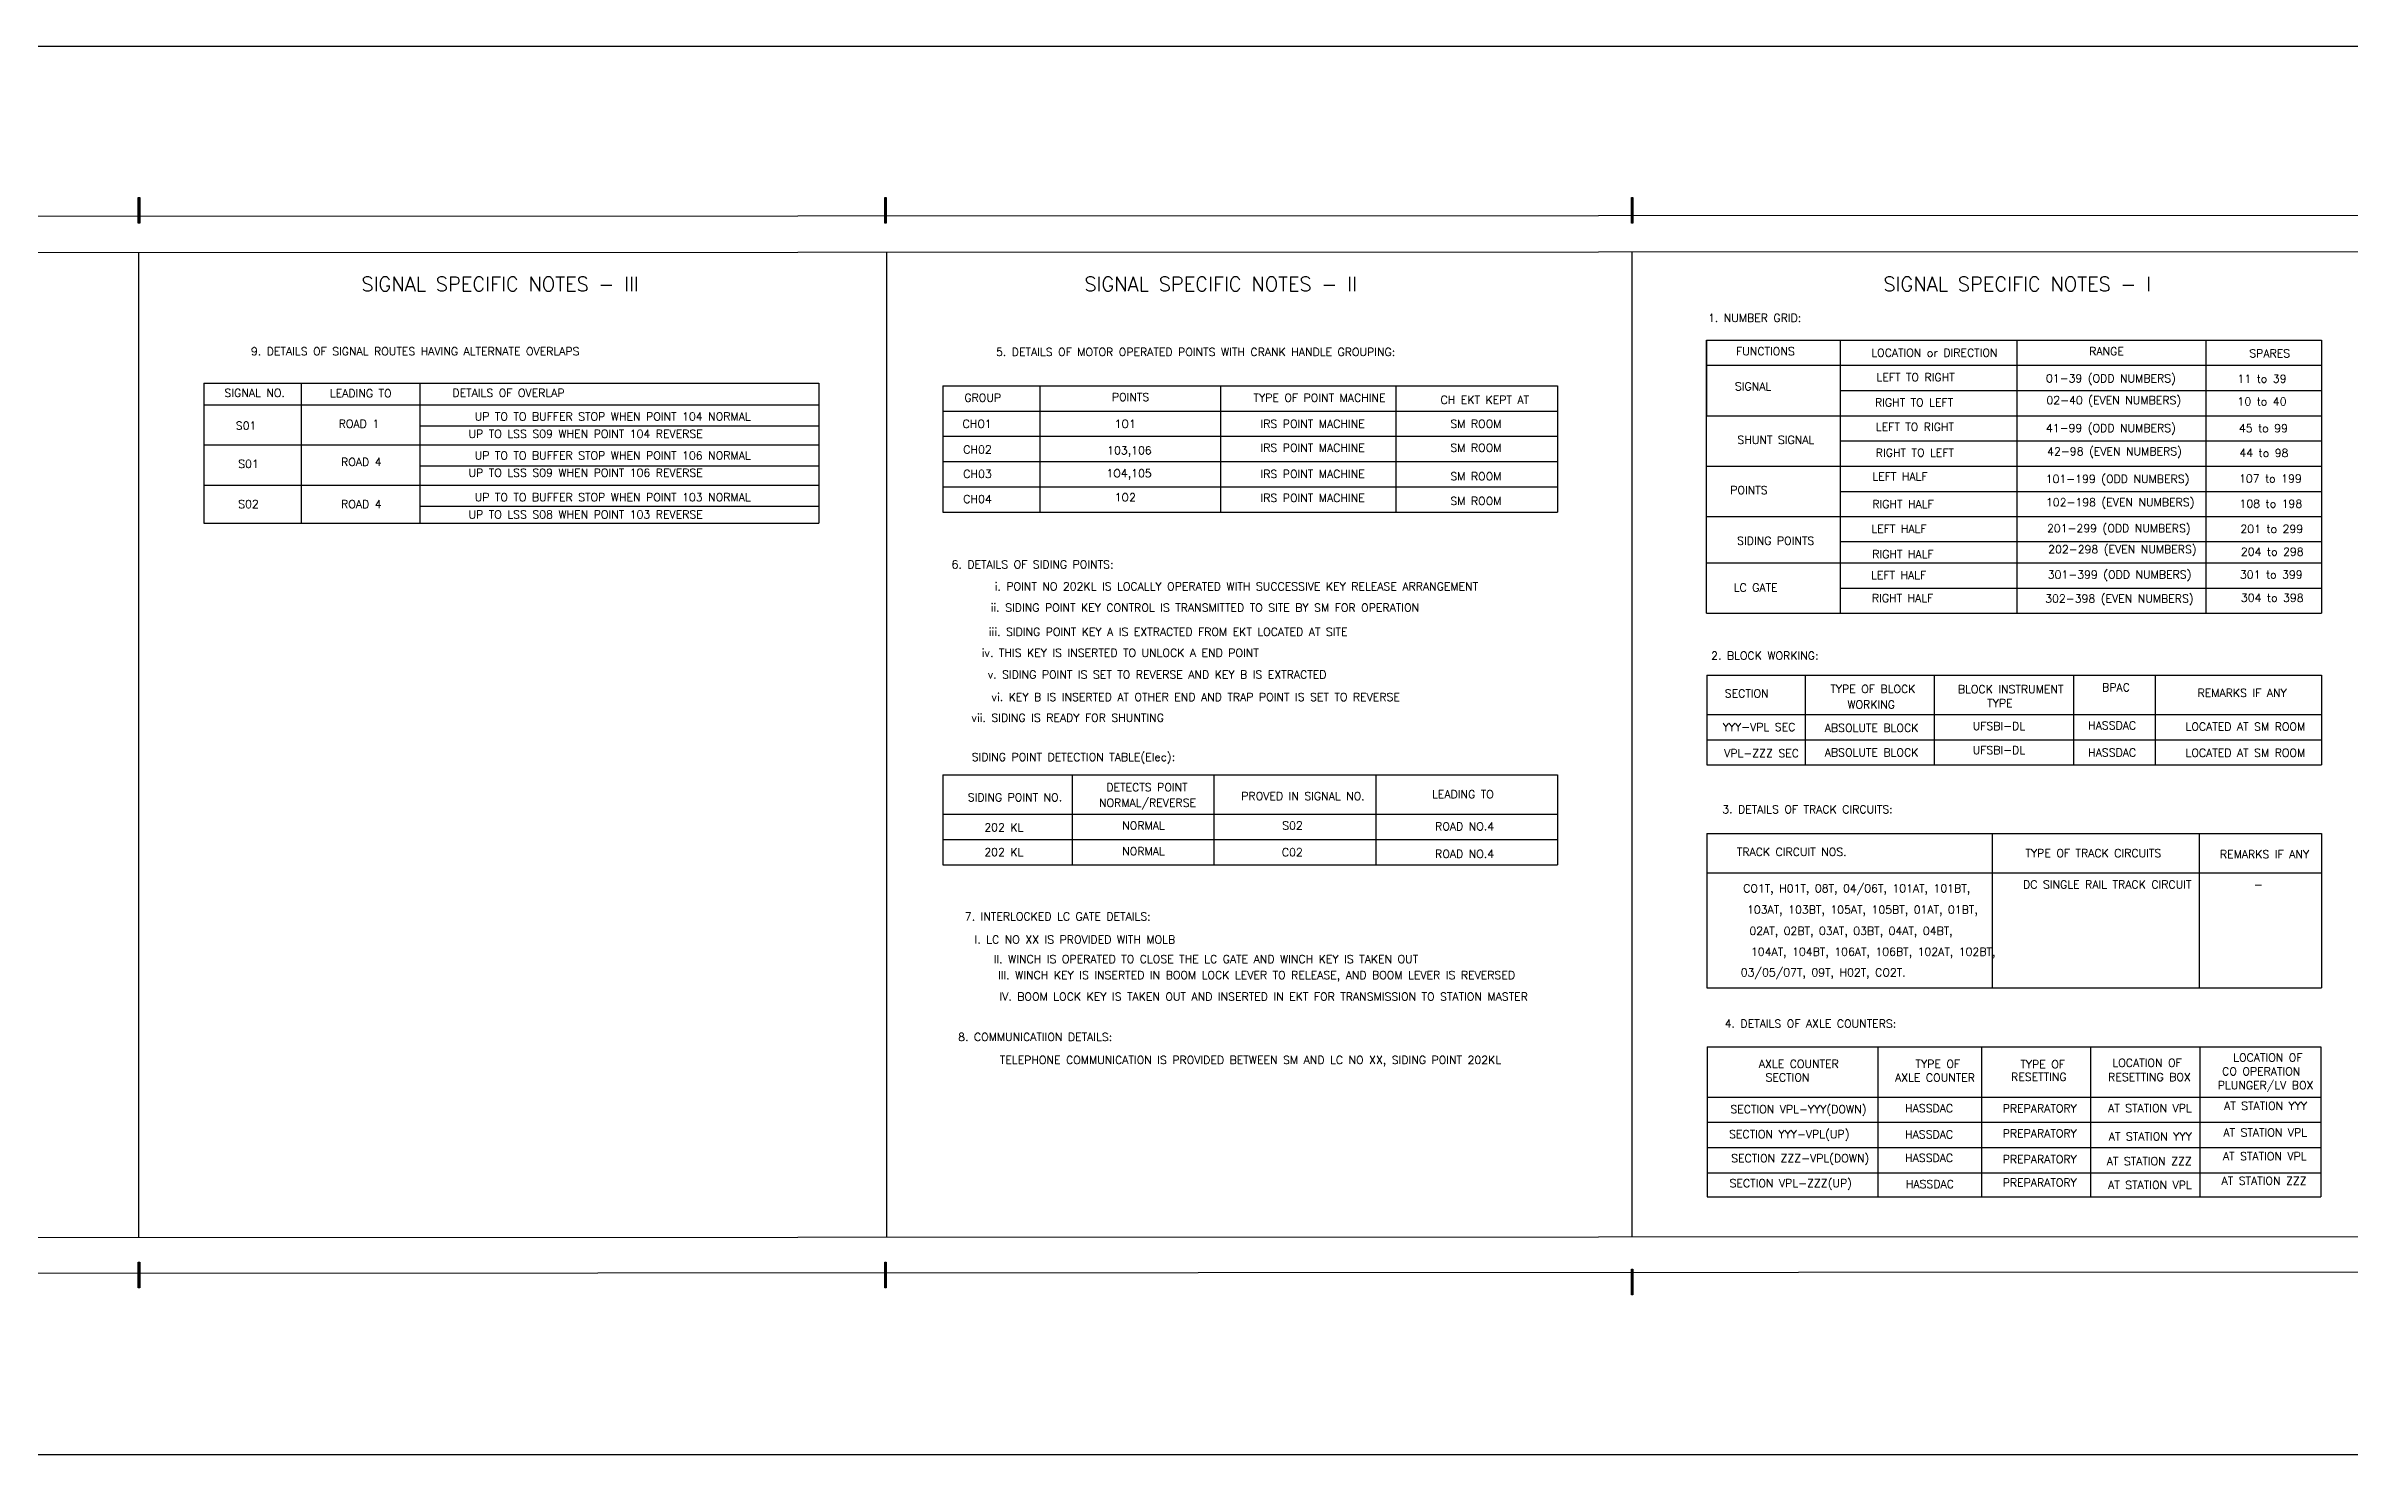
# Model space of a CAD drawing. Extents: x 2475 to 6205, y -9868 to 588.
# Drawn here: x 3755.3 to 4241.2, y -9868.1 to -9570.9 of the extents above; entities that cross this region are included whole.
import ezdxf
from ezdxf.enums import TextEntityAlignment as Align

# ---------------------------------------------------------------- set-up
doc = ezdxf.new("R2010")
doc.units = 0
doc.header["$LTSCALE"] = 0.5
doc.layers.get('0').update_dxf_attribs({"linetype": 'CONTINUOUS'})
doc.styles.add('ROMANS', font='ROMANS.shx')

msp = doc.modelspace()

# ---------------------------------------------------------------- hatches: boundary and pattern name
at = {"true_color": 0x000000}
h = msp.add_hatch(color=18, dxfattribs=at)
h.dxf.hatch_style = 1
h.paths.add_polyline_path([(3774.9974, -9602.8332), (3774.7103, -9602.8332), (3774.7103, -9608.2577), (3774.9974, -9608.2577)])
h = msp.add_hatch(color=18, dxfattribs=at)
h.dxf.hatch_style = 1
h.paths.add_polyline_path([(3932.4634, -9602.8332), (3932.1764, -9602.8332), (3932.1764, -9608.2577), (3932.4634, -9608.2577)])
h = msp.add_hatch(color=18, dxfattribs=at)
h.dxf.hatch_style = 1
h.paths.add_polyline_path([(4089.9071, -9602.8332), (4089.62, -9602.8332), (4089.62, -9608.2577), (4089.9071, -9608.2577)])
h = msp.add_hatch(color=18, dxfattribs=at)
h.dxf.hatch_style = 1
h.paths.add_polyline_path([(3774.9974, -9827.4164), (3774.7103, -9827.4164), (3774.7103, -9832.8409), (3774.9974, -9832.8409)])
h = msp.add_hatch(color=18, dxfattribs=at)
h.dxf.hatch_style = 1
h.paths.add_polyline_path([(3932.4634, -9827.4164), (3932.1764, -9827.4164), (3932.1764, -9832.8409), (3932.4634, -9832.8409)])
h = msp.add_hatch(color=18, dxfattribs=at)
h.dxf.hatch_style = 1
h.paths.add_polyline_path([(4089.9071, -9828.9164), (4089.62, -9828.9164), (4089.62, -9834.3409), (4089.9071, -9834.3409)])

# ---------------------------------------------------------------- linework, layer by layer
at = {"color": 18, "true_color": 0x000000}
for p, q in [((2514.58, -9607.4143), (4562.288, -9606.3471)), ((4554.788, -9614.1035), (2540.7424, -9615.1443)), ((3774.7348, -9614.4252), (3774.7348, -9822.1723)), ((3932.4744, -9614.4252), (3932.4744, -9822.1723)), ((4089.727, -9614.3438), (4089.727, -9822.0905)), ((4105.4802, -9632.9056), (4235.132, -9632.9056)), ((4105.4802, -9690.5363), (4105.4802, -9632.9056)), ((4105.4802, -9632.9056), (4105.4802, -9648.8665)), ((4133.6576, -9632.9056), (4133.6576, -9690.5363)), ((4170.937, -9632.9056), (4170.937, -9690.5363)), ((4170.937, -9633.0894), (4170.937, -9649.0504)), ((4210.7813, -9632.9089), (4210.7813, -9690.5363)), ((4235.132, -9632.9056), (4235.132, -9690.5363)), ((4105.543, -9638.2259), (4235.132, -9638.2259)), ((3788.5588, -9641.9628), (3788.5588, -9671.5494)), ((3788.5588, -9641.9628), (3918.2312, -9641.9628)), ((3809.039, -9641.9628), (3809.039, -9671.5494)), ((3834.1035, -9641.9628), (3834.1035, -9671.5494)), ((3918.2312, -9641.9628), (3918.2312, -9671.5494)), ((3944.379, -9642.557), (4074.0514, -9642.557)), ((3944.379, -9642.557), (3944.379, -9669.2027)), ((3964.8592, -9642.557), (3964.8592, -9669.2027)), ((4002.9521, -9642.557), (4002.9521, -9669.2027)), ((4039.9088, -9642.557), (4039.9088, -9669.2027)), ((4074.0514, -9642.557), (4074.0514, -9669.2027)), ((4133.6576, -9643.5462), (4235.132, -9643.5462)), ((3788.5588, -9646.5389), (3918.2312, -9646.5389)), ((3944.379, -9647.8773), (4038.1305, -9647.8773)), ((3944.379, -9647.8773), (4074.0514, -9647.8773)), ((4105.543, -9648.8665), (4235.132, -9648.8665)), ((3834.1035, -9650.981), (3918.2312, -9650.981)), ((3944.379, -9653.1976), (4074.0514, -9653.1976)), ((4133.6576, -9654.1869), (4235.132, -9654.1869)), ((3788.5588, -9655.0092), (3918.2312, -9655.0092)), ((3834.1035, -9659.4352), (3918.2312, -9659.4352)), ((3944.379, -9658.5179), (4074.0514, -9658.5179)), ((4105.4802, -9659.5072), (4235.132, -9659.5072)), ((3788.5588, -9663.4936), (3882.3103, -9663.4936)), ((3788.5588, -9663.4936), (3918.2312, -9663.4936)), ((3944.379, -9663.8824), (4038.1305, -9663.8824)), ((3944.379, -9663.8824), (4074.0514, -9663.8824)), ((3834.1035, -9667.9253), (3918.2312, -9667.9253)), ((3944.379, -9669.2027), (4074.0514, -9669.2027)), ((4133.6576, -9664.8275), (4235.132, -9664.8275)), ((3788.5588, -9671.5494), (3918.2312, -9671.5494)), ((4105.4802, -9670.1478), (4235.132, -9670.1478)), ((4235.132, -9675.4681), (4133.6576, -9675.4681)), ((4105.4802, -9679.8957), (4235.132, -9679.8957)), ((4133.6576, -9685.216), (4235.132, -9685.216)), ((4105.4802, -9690.5363), (4235.132, -9690.5363)), ((4105.4897, -9703.5783), (4105.4897, -9722.5342)), ((4105.4897, -9703.5783), (4235.1621, -9703.5783)), ((4126.2404, -9703.5783), (4126.2404, -9722.5342)), ((4153.4605, -9703.5783), (4153.4605, -9722.5342)), ((4182.8498, -9703.5783), (4182.8498, -9722.5342)), ((4200.0537, -9703.5783), (4200.0537, -9722.5342)), ((4235.1621, -9703.5783), (4235.1621, -9722.5342)), ((4105.4897, -9711.8936), (4235.1621, -9711.8936)), ((4105.4897, -9717.2139), (4199.2412, -9717.2139)), ((4105.4897, -9717.2139), (4235.1621, -9717.2139)), ((4105.4897, -9722.5342), (4235.1621, -9722.5342)), ((3944.3847, -9724.6295), (3944.3847, -9743.5855)), ((3944.3847, -9724.6295), (4074.0571, -9724.6295)), ((3971.646, -9724.6295), (3971.646, -9743.5855)), ((4001.5286, -9724.6295), (4001.5286, -9743.5855)), ((4035.7158, -9724.6295), (4035.7158, -9743.5855)), ((4074.0571, -9724.6295), (4074.0571, -9743.5855)), ((3944.3847, -9732.9449), (4074.0571, -9732.9449)), ((4105.4905, -9737.006), (4105.4905, -9769.5955)), ((4105.4905, -9737.006), (4235.1629, -9737.006)), ((4165.7025, -9737.006), (4165.7025, -9769.5955)), ((4209.343, -9737.006), (4209.343, -9769.5955)), ((4235.1629, -9737.006), (4235.1629, -9769.5955)), ((3944.3847, -9738.2652), (4038.1362, -9738.2652)), ((3944.3847, -9738.2652), (4074.0571, -9738.2652)), ((3944.3847, -9743.5855), (4074.0571, -9743.5855)), ((4105.4905, -9745.3213), (4235.1629, -9745.3213)), ((4105.4905, -9769.5955), (4235.1629, -9769.5955)), ((4105.5604, -9782.0224), (4105.5604, -9813.6857)), ((4105.5604, -9782.0224), (4235.052, -9782.0224)), ((4141.5694, -9782.0224), (4141.5694, -9813.6857)), ((4163.4617, -9782.0224), (4163.4617, -9813.6857)), ((4186.4524, -9782.0224), (4186.4524, -9813.6857)), ((4209.4846, -9782.0224), (4209.4846, -9813.6857)), ((4235.052, -9782.0224), (4235.052, -9813.6857)), ((4105.5604, -9792.6073), (4235.052, -9792.6073)), ((4105.5604, -9797.9277), (4196.4364, -9797.9277)), ((4105.5604, -9797.9277), (4235.052, -9797.9277)), ((4105.5604, -9803.248), (4235.052, -9803.248)), ((4105.5604, -9808.5683), (4235.052, -9808.5683)), ((4105.5604, -9813.6857), (4235.052, -9813.6857)), ((2540.7768, -9822.8943), (4554.788, -9821.8492)), ((2514.58, -9830.3932), (4562.288, -9829.3266))]:
    msp.add_line(p, q, dxfattribs=at)
for points in [[(2474.6115, -9570.8647), (4590.6897, -9570.8647), (4590.6897, -9868.1189), (2474.6115, -9868.1189)], [(3774.7103, -9602.8332), (3774.9974, -9602.8332), (3774.9974, -9608.2577), (3774.7103, -9608.2577)], [(3932.1764, -9602.8332), (3932.4634, -9602.8332), (3932.4634, -9608.2577), (3932.1764, -9608.2577)], [(4089.62, -9602.8332), (4089.9071, -9602.8332), (4089.9071, -9608.2577), (4089.62, -9608.2577)], [(3774.7103, -9827.4164), (3774.9974, -9827.4164), (3774.9974, -9832.8409), (3774.7103, -9832.8409)], [(3932.1764, -9827.4164), (3932.4634, -9827.4164), (3932.4634, -9832.8409), (3932.1764, -9832.8409)], [(4089.62, -9828.9164), (4089.9071, -9828.9164), (4089.9071, -9834.3409), (4089.62, -9834.3409)]]:
    msp.add_lwpolyline(points, close=True, dxfattribs=at)

# ---------------------------------------------------------------- texts
at = {"color": 18, "true_color": 0x000000, "style": 'ROMANS'}
for s, p in [('SIGNAL SPECIFIC NOTES - III', (3821.7532, -9621.0762)), ('SIGNAL SPECIFIC NOTES - II', (3974.2262, -9621.0762)), ('SIGNAL SPECIFIC NOTES - I', (4142.7536, -9621.0762))]:
    msp.add_text(s, height=3, dxfattribs=at).set_placement(p, align=Align.MIDDLE_LEFT)
for s, p in [('1. NUMBER GRID:', (4125.4296, -9629.0547)), ('9. DETAILS OF SIGNAL ROUTES HAVING ALTERNATE OVERLAPS', (3867.7488, -9636.1167)), ('5. DETAILS OF MOTOR OPERATED POINTS WITH CRANK HANDLE GROUPING:', (4039.7877, -9636.2544)), ('FUNCTIONS', (4124.0632, -9636.1)), ('LOCATION or DIRECTION', (4166.8243, -9636.4272)), ('RANGE', (4193.4666, -9636.1)), ('SPARES', (4228.5368, -9636.5437)), ('LEFT TO RIGHT', (4157.7946, -9641.5802)), ('01-39 (ODD NUMBERS)', (4204.4553, -9641.8236)), ('11 to 39', (4227.7801, -9641.8876)), ('SIGNAL NO.', (3805.6125, -9644.8935)), ('LEADING TO', (3828.1301, -9644.976)), ('DETAILS OF OVERLAP', (3864.6117, -9644.8883)), ('GROUP', (3956.6689, -9645.9165)), ('POINTS', (3987.9185, -9645.755)), ('TYPE OF POINT MACHINE', (4037.7583, -9645.9165)), ('CH EKT KEPT AT', (4068.0254, -9646.3545)), ('SIGNAL ', (4120.2653, -9643.5116)), ('02-40 (EVEN NUMBERS)', (4205.5638, -9646.4257)), ('10 to 40', (4227.7801, -9646.7017)), ('ROAD 1', (3825.5002, -9651.4015)), ('UP TO TO BUFFER STOP WHEN POINT 104 NORMAL', (3903.8607, -9649.8707)), ('CHO1', (3954.7031, -9651.4182)), ('1O1', (3985.0972, -9651.4182)), ('IRS POINT MACHINE', (4033.3737, -9651.4182)), ('SM ROOM', (4062.2039, -9651.4182)), ('RIGHT TO LEFT', (4157.4744, -9646.8989)), ('S01', (3799.605, -9651.7903)), ('UP TO LSS S09 WHEN POINT 104 REVERSE', (3893.7528, -9653.5207)), ('IRS POINT MACHINE', (4033.3737, -9656.4615)), ('SM ROOM', (4062.2039, -9656.4615)), ('SHUNT SIGNAL', (4128.1826, -9654.7872)), ('LEFT TO RIGHT', (4157.6498, -9652.061)), ('41-99 (ODD NUMBERS)', (4204.4553, -9652.3001)), ('45 to 99', (4228.0777, -9652.3372)), ('S01', (3800.1144, -9659.8663)), ('ROAD 4', (3826.0096, -9659.461)), ('UP TO TO BUFFER STOP WHEN POINT 106 NORMAL', (3903.8607, -9658.0902)), ('CH02', (3954.7031, -9656.8381)), ('103,106', (3988.4395, -9657.0096)), ('RIGHT TO LEFT', (4157.6531, -9657.5017)), ('42-98 (EVEN NUMBERS)', (4205.7222, -9657.2185)), ('44 to 98', (4228.1769, -9657.56)), ('UP TO LSS S09 WHEN POINT 106 REVERSE', (3893.7528, -9661.7402)), ('CH03', (3954.7031, -9661.9765)), ('1O4,105', (3988.4395, -9661.8539)), ('IRS POINT MACHINE', (4033.3737, -9661.9929)), ('SM ROOM', (4062.2039, -9662.481)), ('POINTS', (4118.338, -9665.4034)), ('LEFT HALF', (4152.0731, -9662.508)), ('101-199 (ODD NUMBERS)', (4207.2976, -9663.0392)), ('107 to 199', (4230.995, -9662.9566)), ('S02', (3800.1144, -9668.3438)), ('ROAD 4', (3826.0096, -9668.3581)), ('UP TO LSS S08 WHEN POINT 103 REVERSE', (3893.7528, -9670.5468)), ('UP TO TO BUFFER STOP WHEN POINT 103 NORMAL', (3903.8607, -9666.8968)), ('CH04', (3954.7031, -9667.2755)), ('1O2', (3985.0972, -9666.92)), ('IRS POINT MACHINE', (4033.3737, -9667.0362)), ('SM ROOM', (4062.2039, -9667.687)), ('RIGHT HALF', (4153.3733, -9668.3383)), ('102-198 (EVEN NUMBERS)', (4208.3566, -9667.9638)), ('108 to 198', (4231.0942, -9668.2654)), ('LEFT HALF', (4151.8695, -9673.5688)), ('201-299 (ODD NUMBERS)', (4207.5648, -9673.4466)), ('201 to 299', (4231.2882, -9673.5802)), ('SIDING POINTS', (4128.1917, -9676.0908)), ('RIGHT HALF', (4153.3618, -9678.9094)), ('202-298 (EVEN NUMBERS)', (4208.8317, -9677.8905)), ('204 to 298', (4231.388, -9678.3914)), ('LEFT HALF', (4151.7996, -9683.3428)), ('301-399 (ODD NUMBERS)', (4207.7232, -9683.2151)), ('301 to 399', (4231.1884, -9683.208)), ('LC GATE', (4120.452, -9685.961)), ('RIGHT HALF', (4153.2905, -9688.1854)), ('302-398 (EVEN NUMBERS)', (4208.1983, -9688.2817)), ('304 to 398', (4231.388, -9688.1188)), ('2. BLOCK WORKING:', (4129.0637, -9700.3178)), ('SECTION', (4118.5661, -9708.3038)), ('TYPE OF BLOCK', (4149.5202, -9707.3534)), ('BLOCK INSTRUMENT ', (4181.8964, -9707.4038)), ('BPAC ', (4195.9026, -9707.0115)), ('REMARKS IF ANY', (4227.8273, -9708.1898)), ('WORKING', (4145.2105, -9710.6395)), ('TYPE', (4170.0165, -9710.3599)), ('YYY-VPL SEC', (4124.1971, -9715.381)), ('ABSOLUTE BLOCK', (4150.1392, -9715.5623)), ('UFSBI-DL', (4172.6624, -9715.1722)), ('HASSDAC', (4196.0627, -9715.0422)), ('LOCATED AT SM ROOM', (4231.7231, -9715.3033)), ('SIDING POINT DETECTION TABLE(Elec):', (3993.3684, -9721.7167)), ('VPL-ZZZ SEC', (4124.9471, -9720.9204)), ('ABSOLUTE BLOCK', (4150.1392, -9720.7442)), ('UFSBI-DL', (4172.6624, -9720.2435)), ('HASSDAC', (4196.0627, -9720.7636)), ('LOCATED AT SM ROOM', (4231.7231, -9720.8261)), ('DETECTS POINT', (3996.0167, -9728.0856)), ('SIDING POINT NO.', (3969.5473, -9730.2244)), ('NORMAL/REVERSE', (3997.7945, -9731.3798)), ('PROVED IN SIGNAL NO.', (4033.3615, -9729.9477)), ('LEADING TO', (4060.5748, -9729.5566)), ('3. DETAILS OF TRACK CIRCUITS:', (4144.7195, -9732.7508)), ('202 KL', (3961.3804, -9736.5561)), ('NORMAL', (3991.1905, -9736.1673)), ('S02', (4020.304, -9736.1673)), ('ROAD NO.4', (4060.6552, -9736.338)), ('202 KL', (3961.3804, -9741.7594)), ('NORMAL', (3991.1905, -9741.5931)), ('C02', (4020.304, -9741.803)), ('ROAD NO.4', (4060.6552, -9742.1445)), ('TRACK CIRCUIT NOS.', (4134.9977, -9741.7316)), ('TYPE OF TRACK CIRCUITS', (4201.3597, -9741.9957)), ('REMARKS IF ANY', (4232.5461, -9742.2322)), ('DC SINGLE RAIL TRACK CIRCUIT', (4207.7297, -9748.6118)), ('CO1T, H01T, 08T, 04/06T, 101AT, 101BT,', (4161.0671, -9749.4253)), ('-', (4222.781, -9748.615)), ('7. INTERLOCKED LC GATE DETAILS:', (3988.2171, -9755.3354)), ('103AT, 103BT, 105AT, 105BT, 01AT, 01BT, ', (4163.8208, -9753.9124)), ('02AT, 02BT, 03AT, 03BT, 04AT, 04BT,  ', (4159.6884, -9758.392)), ('104AT, 104BT, 106AT, 106BT, 102AT, 102BT,  ', (4168.7023, -9762.7895)), ('03/05/07T, 09T, H02T, CO2T.  ', (4149.7742, -9767.1616)), ('4. DETAILS OF AXLE COUNTERS:', (4145.4534, -9777.9618)), ('8. COMMUNICATIION DETAILS:', (3980.0967, -9780.7822)), ('AXLE COUNTER ', (4134.4988, -9786.4545)), ('TYPE OF ', (4160.0925, -9786.4644)), ('TYPE OF ', (4182.2201, -9786.5332)), ('LOCATION OF', (4205.6789, -9786.2304)), ('LOCATION OF ', (4232.3119, -9785.1305)), ('SECTION', (4127.1605, -9789.3075)), ('AXLE COUNTER', (4162.0686, -9789.3614)), ('RESETTING', (4181.4116, -9789.2114)), ('RESETTING BOX', (4207.5925, -9789.2298)), ('PLUNGER/LV BOX', (4233.455, -9790.953)), ('CO OPERATION', (4230.6876, -9788.0274)), ('SECTION VPL-YYY(DOWN)', (4139.2038, -9796.0206)), ('HASSDAC', (4157.4587, -9795.8176)), ('PREPARATORY', (4183.5405, -9795.8384)), ('AT STATION VPL', (4207.7966, -9795.802)), ('AT STATION YYY', (4232.1168, -9795.3012)), ('SECTION YYY-VPL(UP)', (4135.6024, -9801.2831)), ('HASSDAC', (4157.4587, -9801.3328)), ('PREPARATORY', (4183.5405, -9801.1172)), ('AT STATION YYY', (4207.7966, -9801.7622)), ('AT STATION VPL', (4232.1168, -9800.933)), ('SECTION ZZZ-VPL(DOWN)', (4139.8016, -9806.3722)), ('HASSDAC', (4157.4587, -9806.2965)), ('PREPARATORY', (4183.5405, -9806.569)), ('AT STATION ZZZ', (4207.7966, -9806.9774)), ('AT STATION VPL', (4232.0222, -9805.9418)), ('SECTION VPL-ZZZ(UP)', (4136.138, -9811.6349)), ('HASSDAC', (4157.6275, -9811.8116)), ('PREPARATORY', (4183.5405, -9811.5016)), ('AT STATION VPL', (4207.7966, -9812.0063)), ('AT STATION ZZZ', (4232.0222, -9811.1139))]:
    msp.add_text(s, height=1.6875, dxfattribs=at).set_placement(p, align=Align.RIGHT)
for s, p in [('6. DETAILS OF SIDING POINTS:', (3963.2973, -9680.2283)), ('i. POINT NO 202KL IS LOCALLY OPERATED WITH SUCCESSIVE KEY RELEASE ARRANGEMENT ', (4006.8798, -9684.8293)), ('ii. SIDING POINT KEY CONTROL IS TRANSMITTED TO SITE BY SM FOR OPERATION', (3999.6671, -9689.3143)), ('iii. SIDING POINT KEY A IS EXTRACTED FROM EKT LOCATED AT SITE   ', (3993.6495, -9694.4165)), ('iv. THIS KEY IS INSERTED TO UNLOCK A END POINT  ', (3982.9688, -9698.8441)), ('v. SIDING POINT IS SET TO REVERSE AND KEY B IS EXTRACTED  ', (3990.7303, -9703.4645)), (' vi. KEY B IS INSERTED AT OTHER END AND TRAP POINT IS SET TO REVERSE ', (3997.717, -9708.1642)), (' vii. SIDING IS READY FOR SHUNTING ', (3970.7153, -9712.5518)), ('I. LC NO XX IS PROVIDED WITH MOLB', (3972.2343, -9759.3878)), ('II. WINCH IS OPERATED TO CLOSE THE LC GATE AND WINCH KEY IS TAKEN OUT', (3999.8754, -9763.4936)), ('III. WINCH KEY IS INSERTED IN BOOM LOCK LEVER TO RELEASE, AND BOOM LEVER IS REVERSED', (4010.5455, -9767.1298)), ('IV. BOOM LOCK KEY IS TAKEN OUT AND INSERTED IN EKT FOR TRANSMISSION TO STATION MASTER', (4012.0518, -9771.4224)), ('TELEPHONE COMMUNICATION IS PROVIDED BETWEEN SM AND LC NO XX, SIDING POINT 202KL ', (4009.8527, -9785.0447))]:
    msp.add_text(s, height=1.6875, dxfattribs=at).set_placement(p, align=Align.MIDDLE)

doc.saveas('drawing.dxf')
